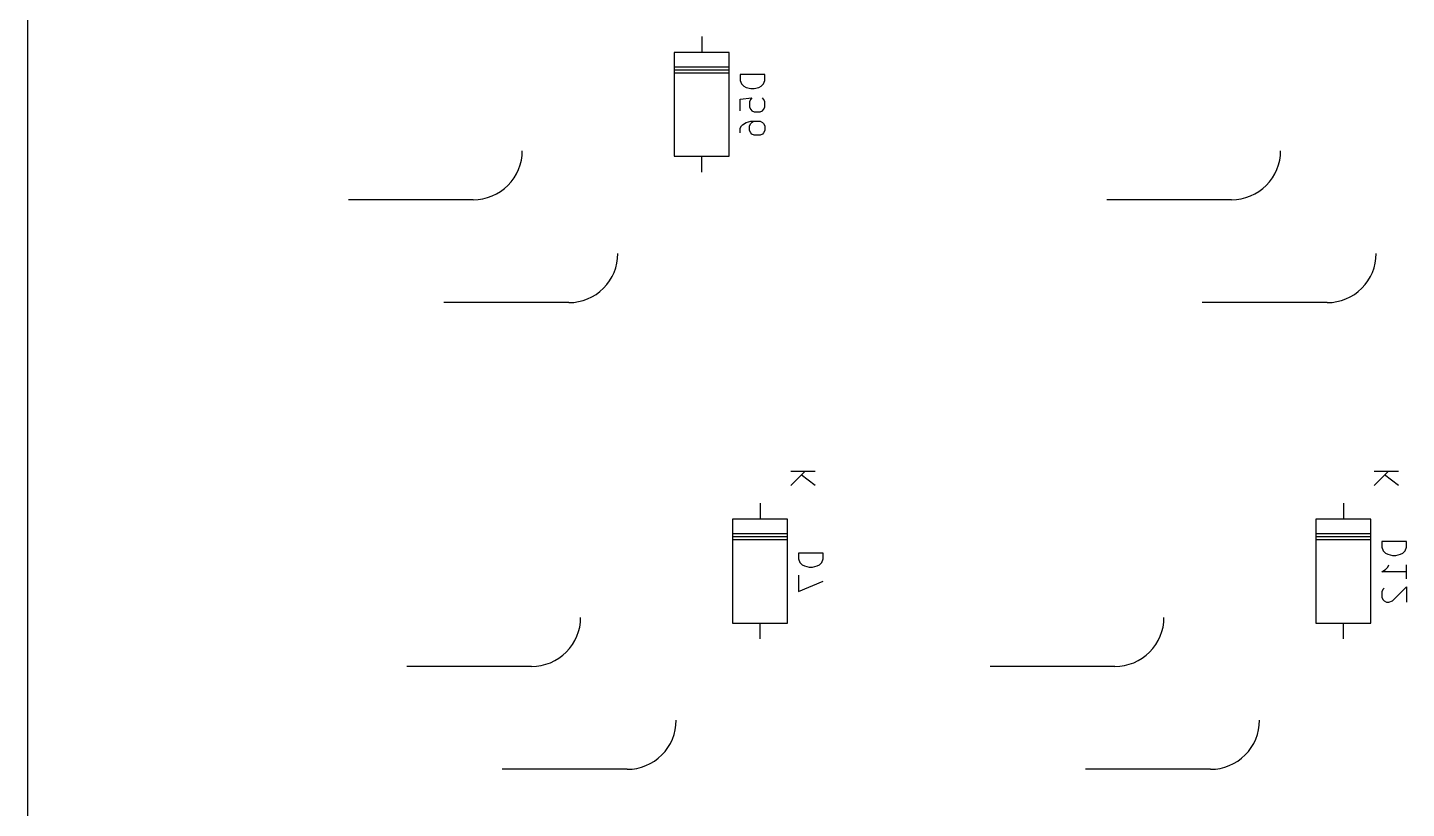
# Model space of a CAD drawing. Extents: x 64 to 386, y -179 to -51.
# Drawn here: x 64 to 120.3, y -145.5 to -113.6 of the extents above; entities that cross this region are included whole.
import ezdxf

# ---------------------------------------------------------------- set-up
doc = ezdxf.new("R2010")
doc.units = 0
doc.layers.add('BLACK', color=7, linetype='CONTINUOUS')

msp = doc.modelspace()

# ---------------------------------------------------------------- linework, layer by layer
at = {"layer": 'BLACK', "linetype": 'CONTINUOUS'}
for p, q in [((64.04, -55.51), (64.04, -174.26)), ((91.56, -113.99), (91.56, -114.64)), ((92.68, -114.64), (90.44, -114.64)), ((90.44, -114.64), (90.44, -118.88)), ((92.68, -118.88), (92.68, -114.64)), ((92.68, -115.24), (90.44, -115.24)), ((92.68, -115.36), (90.44, -115.36)), ((92.68, -115.48), (90.44, -115.48)), ((94.1324, -115.546), (93.1324, -115.546)), ((93.1324, -115.546), (93.1324, -115.784)), ((93.1324, -115.784), (93.18, -115.927)), ((93.18, -115.927), (93.2752, -116.022)), ((93.9895, -116.022), (94.0848, -115.927)), ((94.0848, -115.927), (94.1324, -115.784)), ((94.1324, -115.784), (94.1324, -115.546)), ((93.1324, -116.546), (93.6086, -116.498)), ((93.2752, -116.022), (93.3705, -116.07)), ((93.3705, -116.07), (93.561, -116.117)), ((93.561, -116.117), (93.7038, -116.117)), ((93.6086, -116.498), (93.561, -116.546)), ((93.7038, -116.117), (93.8943, -116.07)), ((93.8943, -116.07), (93.9895, -116.022)), ((94.0848, -116.546), (94.0371, -116.498)), ((93.1324, -117.022), (93.1324, -116.546)), ((93.561, -116.546), (93.5133, -116.641)), ((93.5133, -116.641), (93.5133, -116.879)), ((93.5133, -116.879), (93.561, -116.974)), ((93.561, -116.974), (93.6086, -117.022)), ((93.6086, -117.022), (93.7038, -117.07)), ((93.7038, -117.07), (93.9419, -117.07)), ((93.9419, -117.07), (94.0371, -117.022)), ((94.0371, -117.022), (94.0848, -116.974)), ((94.1324, -116.641), (94.0848, -116.546)), ((94.0848, -116.974), (94.1324, -116.879)), ((94.1324, -116.879), (94.1324, -116.641)), ((93.18, -117.641), (93.2276, -117.593)), ((93.2276, -117.593), (93.3705, -117.498)), ((93.3705, -117.498), (93.561, -117.45)), ((93.5133, -117.641), (93.561, -117.546)), ((93.561, -117.45), (93.9419, -117.45)), ((93.561, -117.546), (93.6086, -117.498)), ((93.6086, -117.498), (93.7038, -117.45)), ((93.9419, -117.45), (94.0371, -117.498)), ((94.0371, -117.498), (94.0848, -117.546)), ((94.0848, -117.546), (94.1324, -117.641)), ((93.1324, -117.736), (93.18, -117.641)), ((93.1324, -117.927), (93.1324, -117.736)), ((93.5133, -117.831), (93.5133, -117.641)), ((93.561, -117.927), (93.5133, -117.831)), ((93.6086, -117.974), (93.561, -117.927)), ((93.7038, -118.022), (93.6086, -117.974)), ((93.9419, -118.022), (93.7038, -118.022)), ((94.0371, -117.974), (93.9419, -118.022)), ((94.0848, -117.927), (94.0371, -117.974)), ((94.1324, -117.831), (94.0848, -117.927)), ((94.1324, -117.641), (94.1324, -117.831)), ((90.44, -118.88), (92.68, -118.88)), ((91.56, -119.53), (91.56, -118.88)), ((82.235, -120.65), (77.135, -120.65)), ((113.191, -120.65), (108.091, -120.65)), ((86.135, -124.85), (81.035, -124.85)), ((117.091, -124.85), (111.991, -124.85)), ((96.1936, -131.738), (95.1936, -131.738)), ((95.1936, -132.31), (95.7651, -131.738)), ((96.1936, -132.31), (95.6222, -131.881)), ((120.006, -131.738), (119.006, -131.738)), ((119.006, -132.31), (119.578, -131.738)), ((120.006, -132.31), (119.435, -131.881)), ((93.9412, -133.04), (93.9412, -133.69)), ((117.754, -133.04), (117.754, -133.69)), ((95.0613, -133.69), (92.8212, -133.69)), ((92.8212, -133.69), (92.8212, -137.93)), ((95.0613, -137.93), (95.0613, -133.69)), ((118.874, -133.69), (116.634, -133.69)), ((116.634, -133.69), (116.634, -137.93)), ((118.874, -137.93), (118.874, -133.69)), ((95.0613, -134.29), (92.8212, -134.29)), ((95.0613, -134.41), (92.8212, -134.41)), ((118.874, -134.29), (116.634, -134.29)), ((118.874, -134.41), (116.634, -134.41)), ((95.0613, -134.53), (92.8212, -134.53)), ((96.5136, -135.072), (95.5136, -135.072)), ((95.5136, -135.072), (95.5136, -135.31)), ((96.5136, -135.31), (96.5136, -135.072)), ((118.874, -134.53), (116.634, -134.53)), ((120.326, -134.596), (119.326, -134.596)), ((119.326, -134.596), (119.326, -134.834)), ((119.326, -134.834), (119.374, -134.977)), ((119.374, -134.977), (119.469, -135.072)), ((119.469, -135.072), (119.564, -135.12)), ((120.088, -135.12), (120.183, -135.072)), ((120.183, -135.072), (120.279, -134.977)), ((120.279, -134.977), (120.326, -134.834)), ((120.326, -134.834), (120.326, -134.596)), ((95.5136, -135.31), (95.5613, -135.453)), ((95.5613, -135.453), (95.6565, -135.548)), ((95.6565, -135.548), (95.7517, -135.596)), ((95.7517, -135.596), (95.9422, -135.643)), ((95.9422, -135.643), (96.0851, -135.643)), ((96.0851, -135.643), (96.2755, -135.596)), ((96.2755, -135.596), (96.3708, -135.548)), ((96.3708, -135.548), (96.466, -135.453)), ((96.466, -135.453), (96.5136, -135.31)), ((119.469, -135.739), (119.564, -135.643)), ((119.564, -135.12), (119.755, -135.167)), ((119.564, -135.643), (119.612, -135.548)), ((119.755, -135.167), (119.898, -135.167)), ((119.898, -135.167), (120.088, -135.12)), ((120.326, -136.12), (120.326, -135.548)), ((95.5136, -135.977), (95.5136, -136.643)), ((119.326, -135.834), (119.469, -135.739)), ((120.326, -135.834), (119.326, -135.834)), ((95.5136, -136.643), (96.5136, -136.215)), ((119.374, -136.548), (119.326, -136.643)), ((119.326, -136.643), (119.326, -136.881)), ((119.421, -136.5), (119.374, -136.548)), ((119.755, -137.024), (120.326, -136.453)), ((120.326, -136.453), (120.326, -137.072)), ((119.326, -136.881), (119.374, -136.977)), ((119.374, -136.977), (119.421, -137.024)), ((119.421, -137.024), (119.517, -137.072)), ((119.517, -137.072), (119.612, -137.072)), ((119.612, -137.072), (119.755, -137.024)), ((92.8212, -137.93), (95.0613, -137.93)), ((93.9412, -138.58), (93.9412, -137.93)), ((116.634, -137.93), (118.874, -137.93)), ((117.754, -138.58), (117.754, -137.93)), ((84.6162, -139.7), (79.5162, -139.7)), ((108.429, -139.7), (103.329, -139.7)), ((88.5162, -143.9), (83.4162, -143.9)), ((112.329, -143.9), (107.229, -143.9))]:
    msp.add_line(p, q, dxfattribs=at)
at = {"layer": 'BLACK'}
for centre in [(82.235, -118.65), (113.191, -118.65), (86.135, -122.85), (117.091, -122.85), (84.6163, -137.7), (108.429, -137.7), (88.5163, -141.9), (112.329, -141.9)]:
    msp.add_arc(centre, 2, -90, 0.00003, dxfattribs=at)

doc.saveas('drawing.dxf')
